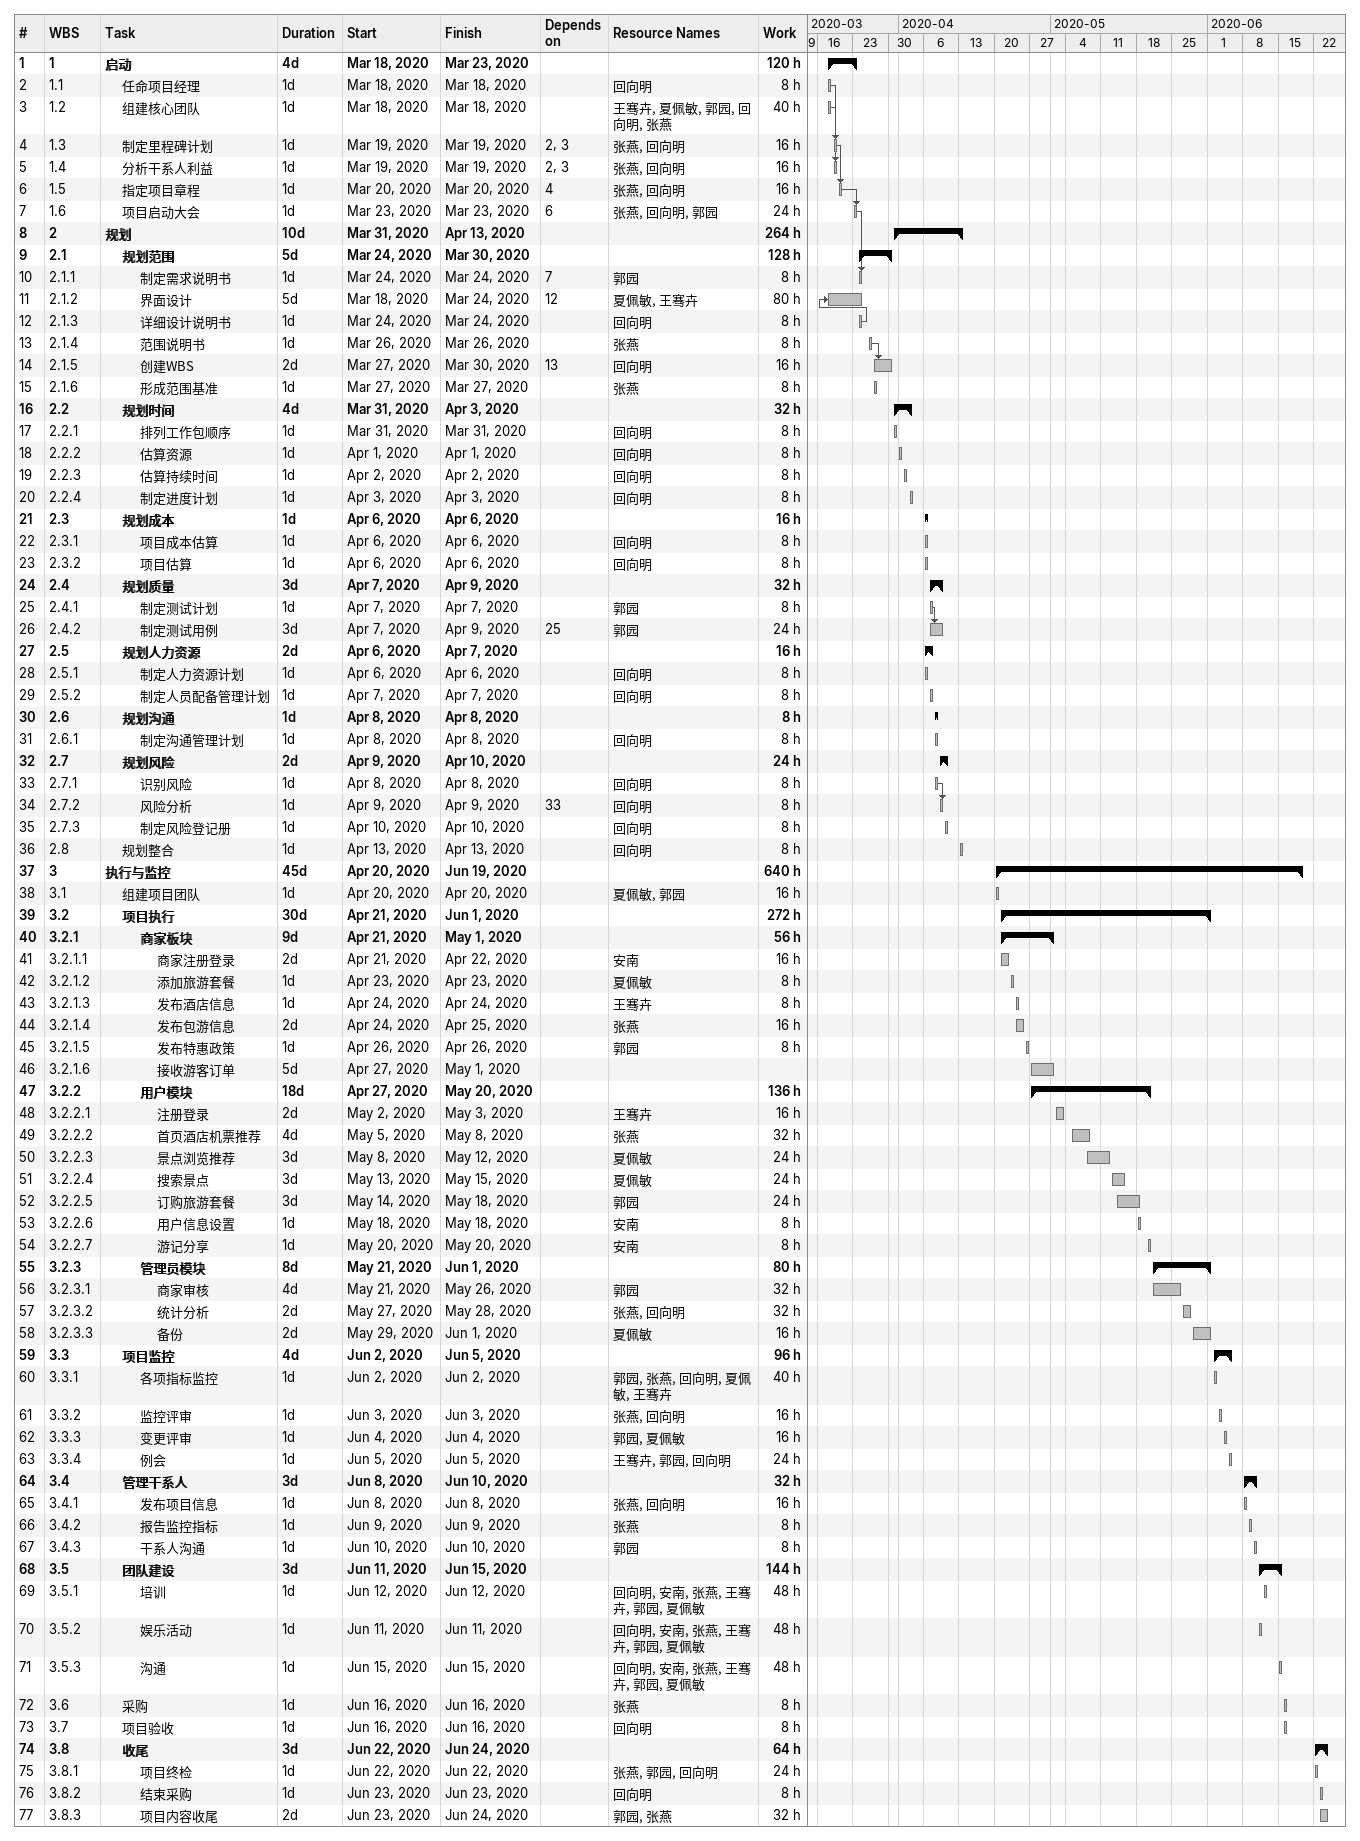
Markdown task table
| ID | WBS | Task | Duration | Start | Finish | Predecessors | Resources | Work (h) |
|---|---|---|---|---|---|---|---|---|
| 1 | 1 | **启动** | 4d | 2020-03-18 | 2020-03-23 |  |  | 120 |
| 2 | 1.1 | 任命项目经理 | 1d | 2020-03-18 | 2020-03-18 |  | 回向明 | 8 |
| 3 | 1.2 | 组建核心团队 | 1d | 2020-03-18 | 2020-03-18 |  | 王骞卉, 夏佩敏, 郭园, 回向明, 张燕 | 40 |
| 4 | 1.3 | 制定里程碑计划 | 1d | 2020-03-19 | 2020-03-19 | 2, 3 | 张燕, 回向明 | 16 |
| 5 | 1.4 | 分析干系人利益 | 1d | 2020-03-19 | 2020-03-19 | 2, 3 | 张燕, 回向明 | 16 |
| 6 | 1.5 | 指定项目章程 | 1d | 2020-03-20 | 2020-03-20 | 4 | 张燕, 回向明 | 16 |
| 7 | 1.6 | 项目启动大会 | 1d | 2020-03-23 | 2020-03-23 | 6 | 张燕, 回向明, 郭园 | 24 |
| 8 | 2 | **规划** | 10d | 2020-03-31 | 2020-04-13 |  |  | 264 |
| 9 | 2.1 | **规划范围** | 5d | 2020-03-24 | 2020-03-30 |  |  | 128 |
| 10 | 2.1.1 | 制定需求说明书 | 1d | 2020-03-24 | 2020-03-24 | 7 | 郭园 | 8 |
| 11 | 2.1.2 | 界面设计 | 5d | 2020-03-18 | 2020-03-24 | 12 | 夏佩敏, 王骞卉 | 80 |
| 12 | 2.1.3 | 详细设计说明书 | 1d | 2020-03-24 | 2020-03-24 |  | 回向明 | 8 |
| 13 | 2.1.4 | 范围说明书 | 1d | 2020-03-26 | 2020-03-26 |  | 张燕 | 8 |
| 14 | 2.1.5 | 创建WBS | 2d | 2020-03-27 | 2020-03-30 | 13 | 回向明 | 16 |
| 15 | 2.1.6 | 形成范围基准 | 1d | 2020-03-27 | 2020-03-27 |  | 张燕 | 8 |
| 16 | 2.2 | **规划时间** | 4d | 2020-03-31 | 2020-04-03 |  |  | 32 |
| 17 | 2.2.1 | 排列工作包顺序 | 1d | 2020-03-31 | 2020-03-31 |  | 回向明 | 8 |
| 18 | 2.2.2 | 估算资源 | 1d | 2020-04-01 | 2020-04-01 |  | 回向明 | 8 |
| 19 | 2.2.3 | 估算持续时间 | 1d | 2020-04-02 | 2020-04-02 |  | 回向明 | 8 |
| 20 | 2.2.4 | 制定进度计划 | 1d | 2020-04-03 | 2020-04-03 |  | 回向明 | 8 |
| 21 | 2.3 | **规划成本** | 1d | 2020-04-06 | 2020-04-06 |  |  | 16 |
| 22 | 2.3.1 | 项目成本估算 | 1d | 2020-04-06 | 2020-04-06 |  | 回向明 | 8 |
| 23 | 2.3.2 | 项目估算 | 1d | 2020-04-06 | 2020-04-06 |  | 回向明 | 8 |
| 24 | 2.4 | **规划质量** | 3d | 2020-04-07 | 2020-04-09 |  |  | 32 |
| 25 | 2.4.1 | 制定测试计划 | 1d | 2020-04-07 | 2020-04-07 |  | 郭园 | 8 |
| 26 | 2.4.2 | 制定测试用例 | 3d | 2020-04-07 | 2020-04-09 | 25 | 郭园 | 24 |
| 27 | 2.5 | **规划人力资源** | 2d | 2020-04-06 | 2020-04-07 |  |  | 16 |
| 28 | 2.5.1 | 制定人力资源计划 | 1d | 2020-04-06 | 2020-04-06 |  | 回向明 | 8 |
| 29 | 2.5.2 | 制定人员配备管理计划 | 1d | 2020-04-07 | 2020-04-07 |  | 回向明 | 8 |
| 30 | 2.6 | **规划沟通** | 1d | 2020-04-08 | 2020-04-08 |  |  | 8 |
| 31 | 2.6.1 | 制定沟通管理计划 | 1d | 2020-04-08 | 2020-04-08 |  | 回向明 | 8 |
| 32 | 2.7 | **规划风险** | 2d | 2020-04-09 | 2020-04-10 |  |  | 24 |
| 33 | 2.7.1 | 识别风险 | 1d | 2020-04-08 | 2020-04-08 |  | 回向明 | 8 |
| 34 | 2.7.2 | 风险分析 | 1d | 2020-04-09 | 2020-04-09 | 33 | 回向明 | 8 |
| 35 | 2.7.3 | 制定风险登记册 | 1d | 2020-04-10 | 2020-04-10 |  | 回向明 | 8 |
| 36 | 2.8 | 规划整合 | 1d | 2020-04-13 | 2020-04-13 |  | 回向明 | 8 |
| 37 | 3 | **执行与监控** | 45d | 2020-04-20 | 2020-06-19 |  |  | 640 |
| 38 | 3.1 | 组建项目团队 | 1d | 2020-04-20 | 2020-04-20 |  | 夏佩敏, 郭园 | 16 |
| 39 | 3.2 | **项目执行** | 30d | 2020-04-21 | 2020-06-01 |  |  | 272 |
| 40 | 3.2.1 | **商家板块** | 9d | 2020-04-21 | 2020-05-01 |  |  | 56 |
| 41 | 3.2.1.1 | 商家注册登录 | 2d | 2020-04-21 | 2020-04-22 |  | 安南 | 16 |
| 42 | 3.2.1.2 | 添加旅游套餐 | 1d | 2020-04-23 | 2020-04-23 |  | 夏佩敏 | 8 |
| 43 | 3.2.1.3 | 发布酒店信息 | 1d | 2020-04-24 | 2020-04-24 |  | 王骞卉 | 8 |
| 44 | 3.2.1.4 | 发布包游信息 | 2d | 2020-04-24 | 2020-04-25 |  | 张燕 | 16 |
| 45 | 3.2.1.5 | 发布特惠政策 | 1d | 2020-04-26 | 2020-04-26 |  | 郭园 | 8 |
| 46 | 3.2.1.6 | 接收游客订单 | 5d | 2020-04-27 | 2020-05-01 |  |  |  |
| 47 | 3.2.2 | **用户模块** | 18d | 2020-04-27 | 2020-05-20 |  |  | 136 |
| 48 | 3.2.2.1 | 注册登录 | 2d | 2020-05-02 | 2020-05-03 |  | 王骞卉 | 16 |
| 49 | 3.2.2.2 | 首页酒店机票推荐 | 4d | 2020-05-05 | 2020-05-08 |  | 张燕 | 32 |
| 50 | 3.2.2.3 | 景点浏览推荐 | 3d | 2020-05-08 | 2020-05-12 |  | 夏佩敏 | 24 |
| 51 | 3.2.2.4 | 搜索景点 | 3d | 2020-05-13 | 2020-05-15 |  | 夏佩敏 | 24 |
| 52 | 3.2.2.5 | 订购旅游套餐 | 3d | 2020-05-14 | 2020-05-18 |  | 郭园 | 24 |
| 53 | 3.2.2.6 | 用户信息设置 | 1d | 2020-05-18 | 2020-05-18 |  | 安南 | 8 |
| 54 | 3.2.2.7 | 游记分享 | 1d | 2020-05-20 | 2020-05-20 |  | 安南 | 8 |
| 55 | 3.2.3 | **管理员模块** | 8d | 2020-05-21 | 2020-06-01 |  |  | 80 |
| 56 | 3.2.3.1 | 商家审核 | 4d | 2020-05-21 | 2020-05-26 |  | 郭园 | 32 |
| 57 | 3.2.3.2 | 统计分析 | 2d | 2020-05-27 | 2020-05-28 |  | 张燕, 回向明 | 32 |
| 58 | 3.2.3.3 | 备份 | 2d | 2020-05-29 | 2020-06-01 |  | 夏佩敏 | 16 |
| 59 | 3.3 | **项目监控** | 4d | 2020-06-02 | 2020-06-05 |  |  | 96 |
| 60 | 3.3.1 | 各项指标监控 | 1d | 2020-06-02 | 2020-06-02 |  | 郭园, 张燕, 回向明, 夏佩敏, 王骞卉 | 40 |
| 61 | 3.3.2 | 监控评审 | 1d | 2020-06-03 | 2020-06-03 |  | 张燕, 回向明 | 16 |
| 62 | 3.3.3 | 变更评审 | 1d | 2020-06-04 | 2020-06-04 |  | 郭园, 夏佩敏 | 16 |
| 63 | 3.3.4 | 例会 | 1d | 2020-06-05 | 2020-06-05 |  | 王骞卉, 郭园, 回向明 | 24 |
| 64 | 3.4 | **管理干系人** | 3d | 2020-06-08 | 2020-06-10 |  |  | 32 |
| 65 | 3.4.1 | 发布项目信息 | 1d | 2020-06-08 | 2020-06-08 |  | 张燕, 回向明 | 16 |
| 66 | 3.4.2 | 报告监控指标 | 1d | 2020-06-09 | 2020-06-09 |  | 张燕 | 8 |
| 67 | 3.4.3 | 干系人沟通 | 1d | 2020-06-10 | 2020-06-10 |  | 郭园 | 8 |
| 68 | 3.5 | **团队建设** | 3d | 2020-06-11 | 2020-06-15 |  |  | 144 |
| 69 | 3.5.1 | 培训 | 1d | 2020-06-12 | 2020-06-12 |  | 回向明, 安南, 张燕, 王骞卉, 郭园, 夏佩敏 | 48 |
| 70 | 3.5.2 | 娱乐活动 | 1d | 2020-06-11 | 2020-06-11 |  | 回向明, 安南, 张燕, 王骞卉, 郭园, 夏佩敏 | 48 |
| 71 | 3.5.3 | 沟通 | 1d | 2020-06-15 | 2020-06-15 |  | 回向明, 安南, 张燕, 王骞卉, 郭园, 夏佩敏 | 48 |
| 72 | 3.6 | 采购 | 1d | 2020-06-16 | 2020-06-16 |  | 张燕 | 8 |
| 73 | 3.7 | 项目验收 | 1d | 2020-06-16 | 2020-06-16 |  | 回向明 | 8 |
| 74 | 3.8 | **收尾** | 3d | 2020-06-22 | 2020-06-24 |  |  | 64 |
| 75 | 3.8.1 | 项目终检 | 1d | 2020-06-22 | 2020-06-22 |  | 张燕, 郭园, 回向明 | 24 |
| 76 | 3.8.2 | 结束采购 | 1d | 2020-06-23 | 2020-06-23 |  | 回向明 | 8 |
| 77 | 3.8.3 | 项目内容收尾 | 2d | 2020-06-23 | 2020-06-24 |  | 郭园, 张燕 | 32 |
